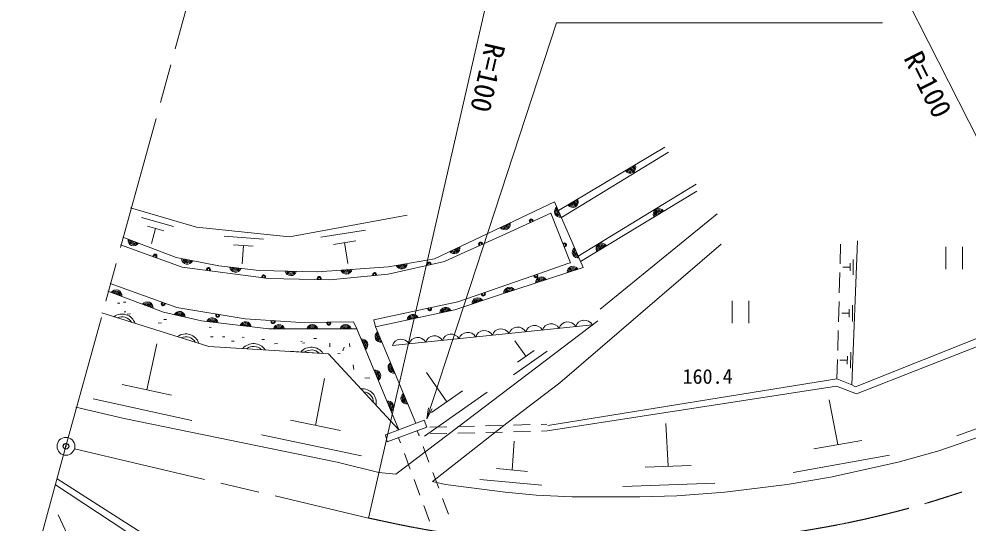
# Model space of a CAD drawing. Units: millimetres, scale not verified. Extents: x 40000 to 680000, y 20000 to 380000.
# Drawn here: x 83553 to 168762, y 273558 to 318792 of the extents above; entities that cross this region are included whole.
import ezdxf
from ezdxf.enums import TextEntityAlignment as Align

# ---------------------------------------------------------------- set-up
doc = ezdxf.new("R2010")
doc.units = ezdxf.units.MM
doc.header["$LTSCALE"] = 1000
doc.header["$PDMODE"] = 32
doc.header["$PDSIZE"] = 500
doc.linetypes.add('CHAIN', pattern=[18.5, 12, -1.5, 3.5, -1.5])
for name, color, linetype, lineweight in [('M-BGD', 7, 'Continuous', 13), ('M-BMK', 2, 'CHAIN', 13), ('M-BMK-SRVR', 3, 'Continuous', 13), ('M-STR-HTXT', 7, 'Continuous', 13), ('M-STR-STR1', 1, 'Continuous', 13)]:
    doc.layers.add(name, color=color, linetype=linetype, lineweight=lineweight)
doc.layers.add('M-OTRS', color=6, linetype='Continuous')
doc.styles.add('ＭＳ ゴシック', font='')
doc.styles.get('ＭＳ ゴシック').set_extended_font_data('MS Gothic')

# ---------------------------------------------------------------- blocks, each defined once
blk = doc.blocks.new('open_arrow')
at = {"color": 0, "linetype": 'Continuous', "lineweight": -2}
blk.add_lwpolyline([(7.5, 1.25), (0, 0), (7.5, -1.25)], dxfattribs=at)

msp = doc.modelspace()

# ---------------------------------------------------------------- linework, layer by layer
at = {"layer": 'M-BGD'}
for p, q in [((131981, 301608), (141554, 307298)), ((132256, 300977), (141873, 306855)), ((133767, 297515), (144353, 303968)), ((144423, 303347), (133974, 297040)), ((93574, 301833), (99495, 300113)), ((131641, 302387), (134208, 296503)), ((94542, 300982), (97430, 300164)), ((107846, 299240), (118393, 301178)), ((135747, 292749), (146246, 301301)), ((95101, 300200), (96545, 299791)), ((95823, 299995), (95447, 298646)), ((99495, 300113), (107846, 299240)), ((92877, 299209), (97661, 297379)), ((101986, 299302), (105518, 299029)), ((110664, 299208), (114660, 299843)), ((102815, 298527), (104581, 298391)), ((103698, 298459), (103577, 296810)), ((111790, 298567), (113788, 298885)), ((112789, 298726), (113093, 296862)), ((157270, 296826), (157317, 298572)), ((158829, 298891), (158326, 285974)), ((166764, 298340), (166764, 296340)), ((168264, 296340), (168264, 298340)), ((97661, 297379), (101484, 296649)), ((158173, 296865), (158169, 296176)), ((158451, 297208), (158443, 295829)), ((157201, 294227), (157249, 296027)), ((158171, 296520), (157528, 296512)), ((92409, 293283), (92595, 293290)), ((92939, 293388), (93156, 293365)), ((147590, 293484), (147590, 291484)), ((149090, 291484), (149090, 293484)), ((157131, 291628), (157179, 293428)), ((93003, 292516), (93160, 292516)), ((93277, 292303), (93570, 292319)), ((158099, 292385), (157420, 292377)), ((158101, 292749), (158097, 292022)), ((158394, 293110), (158385, 291656)), ((96062, 291511), (96357, 291505)), ((96546, 291826), (96799, 291826)), ((113576, 291601), (113891, 290976)), ((115417, 291803), (115549, 291165)), ((122962, 282166), (135516, 291701)), ((100630, 291140), (100809, 291117)), ((117655, 281922), (113891, 290976)), ((115549, 291165), (119183, 282509)), ((135035, 291336), (117077, 289475)), ((157061, 289029), (157109, 290828)), ((171426, 290873), (158654, 285780)), ((100749, 290262), (101001, 290258)), ((101832, 290258), (102049, 290258)), ((102644, 289872), (102886, 289874)), ((103584, 290225), (103785, 290216)), ((105361, 290039), (105600, 290039)), ((108844, 289844), (108987, 289873)), ((109003, 289692), (109212, 289720)), ((110019, 290131), (110269, 290124)), ((129051, 288520), (128060, 289923)), ((171338, 290082), (158757, 285157)), ((95040, 285507), (95917, 289645)), ((106486, 289647), (106775, 289658)), ((111346, 288745), (107775, 288967)), ((111471, 289703), (111477, 289361)), ((112737, 289337), (112638, 289017)), ((113229, 289677), (113271, 289371)), ((130979, 288975), (127968, 286861)), ((129803, 289049), (128298, 287992)), ((158230, 288886), (158200, 287447)), ((112167, 288757), (112376, 288753)), ((156992, 286483), (157039, 288229)), ((157927, 288173), (157256, 288175)), ((157935, 288533), (157920, 287813)), ((113568, 287755), (113603, 287338)), ((110177, 282323), (110974, 286526)), ((114601, 286576), (115050, 286562)), ((121980, 284448), (120132, 287064)), ((156992, 286483), (131037, 282324)), ((158326, 285974), (156992, 286483)), ((97253, 285021), (92826, 285992)), ((156968, 285836), (130967, 281824)), ((158757, 285157), (156968, 285836)), ((158654, 285780), (158326, 285974)), ((99078, 282764), (90224, 284707)), ((125577, 285297), (119961, 281353)), ((123384, 285434), (120576, 283462)), ((157080, 280594), (156292, 284607)), ((175981, 284391), (167751, 281377)), ((112421, 281857), (107934, 282790)), ((121954, 282196), (120455, 282158)), ((120695, 277280), (127365, 282505)), ((124453, 282260), (122954, 282222)), ((126953, 282323), (125453, 282285)), ((129452, 282386), (127952, 282348)), ((130951, 282424), (130452, 282411)), ((141844, 278651), (141636, 282502)), ((114291, 279596), (105317, 281461)), ((119470, 281533), (119432, 281532)), ((121969, 281597), (120470, 281559)), ((124469, 281660), (122969, 281622)), ((126968, 281723), (125468, 281685)), ((129467, 281786), (127968, 281748)), ((130967, 281824), (130467, 281812)), ((127819, 278310), (128010, 280903)), ((159237, 280978), (154923, 280210)), ((161702, 279636), (153073, 278100)), ((143909, 278725), (139779, 278576)), ((129207, 278183), (126432, 278436)), ((86841, 276998), (94365, 272012)), ((130493, 276946), (124943, 277453)), ((146033, 277148), (137774, 276850)), ((88345, 271562), (87063, 274305))]:
    msp.add_line(p, q, dxfattribs=at)
for points in [[(101484, 296649), (105120, 296207), (110353, 296114), (116738, 296550), (120852, 297274), (131641, 302387)], [(115417, 291803), (122964, 293413), (130384, 295990), (132840, 296850), (133070, 296910), (131320, 301363), (126932, 299356), (123533, 297847), (121763, 297017), (116714, 295880), (111464, 295391), (105968, 295493), (98218, 296521), (92682, 298526)], [(127365, 282505), (132106, 286145), (146584, 298591)], [(134208, 296503), (126792, 294057), (122671, 292693), (115549, 291165)], [(91738, 295050), (97717, 292891), (103870, 291892), (108864, 291564), (113576, 291601)], [(113891, 290976), (105984, 290983), (99926, 291692), (96515, 292484), (91521, 294367)], [(117655, 281922), (111346, 288745), (100604, 289414), (90989, 292413)], [(120695, 277280), (121862, 277001), (127196, 276324), (129990, 276070), (133207, 275901), (139303, 275901), (142605, 275985), (146923, 276324), (152511, 277001), (156406, 277679), (162502, 279033), (166142, 280049), (174270, 282843), (180874, 285722)], [(88672, 283944), (92990, 282928), (112125, 279033), (115850, 278102)], [(115850, 278102), (117374, 277933), (122962, 282166)], [(86979, 277509), (94938, 272429), (107299, 265487), (115681, 262354), (125654, 260217)]]:
    msp.add_lwpolyline(points, dxfattribs=at)
for centre, radius, start, end in [((138428, 305440), 500, 210.72253, 30.72253), ((138428, 305440), 400, 210.72253, 30.72253), ((138428, 305440), 300, 210.72253, 30.72253), ((138428, 305440), 200, 210.72253, 30.72253), ((138428, 305440), 100, 210.72253, 30.72253), ((138428, 305440), 100, 210.72253, 30.72253), ((133270, 302375), 500, 210.72253, 30.72253), ((133270, 302375), 400, 210.72253, 30.72253), ((133270, 302375), 300, 210.72253, 30.72253), ((132144, 301515), 512, 126.25013, 280.88936), ((132144, 301515), 410, 129.49543, 277.64407), ((132144, 301515), 308, 135.02988, 272.10962), ((133270, 302375), 200, 210.72253, 30.72253), ((133270, 302375), 100, 210.72253, 30.72253), ((133270, 302375), 100, 210.72253, 30.72253), ((140999, 301280), 500, 31.11146, 211.11146), ((140999, 301280), 400, 31.11146, 211.11146), ((129550, 300656), 177, 352.68948, 236.47106), ((129550, 300656), 141, 343.25161, 245.90893), ((132144, 301515), 205, 146.85314, 260.28636), ((140999, 301280), 300, 31.11146, 211.11146), ((140999, 301280), 200, 31.11146, 211.11146), ((140999, 301280), 100, 31.11146, 211.11146), ((140999, 301280), 100, 31.11146, 211.11146), ((127153, 300384), 512, 218.03746, 12.67669), ((127153, 300384), 410, 221.28276, 9.4314), ((127153, 300384), 308, 226.8172, 3.89695), ((127153, 300384), 205, 238.64047, 352.07369), ((129550, 300656), 106, 322.87715, 266.28339), ((129550, 300656), 100, 315.61974, 273.5408), ((129550, 300656), 100, 315.61974, 273.5408), ((129550, 300656), 100, 315.61974, 273.5408), ((93851, 298957), 512, 171.75127, 326.39051), ((93851, 298957), 410, 174.99657, 323.14521), ((93851, 298957), 308, 180.53102, 317.61076), ((93851, 298957), 205, 192.35428, 305.7875), ((122635, 298243), 512, 218.03746, 12.67669), ((122635, 298243), 410, 221.28276, 9.4314), ((122635, 298243), 308, 226.8172, 3.89695), ((124995, 298597), 177, 352.04798, 235.82956), ((124995, 298597), 141, 342.61011, 245.26743), ((124995, 298597), 106, 322.23566, 265.64189), ((124995, 298597), 100, 314.97824, 272.8993), ((124995, 298597), 100, 314.97824, 272.8993), ((124995, 298597), 100, 314.97824, 272.8993), ((132540, 298515), 177, 259.5615, 143.34309), ((132540, 298515), 141, 250.12364, 152.78095), ((132540, 298515), 106, 229.74918, 173.15541), ((132540, 298515), 100, 222.49177, 180.41283), ((132540, 298515), 100, 222.49177, 180.41283), ((132540, 298515), 100, 222.49177, 180.41283), ((133744, 297849), 512, 126.25013, 280.88936), ((135862, 298180), 500, 31.11146, 211.11146), ((135862, 298180), 400, 31.11146, 211.11146), ((135862, 298180), 300, 31.11146, 211.11146), ((135862, 298180), 200, 31.11146, 211.11146), ((135862, 298180), 100, 31.11146, 211.11146), ((135862, 298180), 100, 31.11146, 211.11146), ((95766, 297508), 177, 308.20299, 191.98457), ((95766, 297508), 141, 298.76512, 201.42244), ((95766, 297508), 106, 278.39066, 221.7969), ((95766, 297508), 100, 271.13325, 229.05431), ((95766, 297508), 100, 271.13325, 229.05431), ((95766, 297508), 100, 271.13325, 229.05431), ((122635, 298243), 205, 238.64047, 352.07369), ((133744, 297849), 410, 129.49543, 277.64407), ((133744, 297849), 308, 135.02988, 272.10962), ((133744, 297849), 205, 146.85314, 260.28636), ((98665, 297302), 512, 181.86633, 336.50556), ((98665, 297302), 410, 185.11163, 333.26027), ((98665, 297302), 308, 190.64607, 327.72582), ((98665, 297302), 205, 202.46934, 315.90256), ((117904, 296869), 512, 202.65042, 357.28965), ((117904, 296869), 410, 205.89571, 354.04435), ((117904, 296869), 308, 211.43016, 348.5099), ((117904, 296869), 205, 223.25342, 336.68664), ((120372, 296800), 177, 340.80187, 224.58346), ((120372, 296800), 141, 331.36401, 234.02132), ((120372, 296800), 106, 310.98955, 254.39578), ((120372, 296800), 100, 303.73214, 261.6532), ((120372, 296800), 100, 303.73214, 261.6532), ((120372, 296800), 100, 303.73214, 261.6532), ((133294, 296083), 512, 30.92871, 185.56795), ((100568, 296303), 177, 320.55421, 204.3358), ((100568, 296303), 141, 311.11635, 213.77366), ((100568, 296303), 106, 290.74189, 234.14812), ((100568, 296303), 100, 283.48447, 241.40553), ((100568, 296303), 100, 283.48447, 241.40553), ((100568, 296303), 100, 283.48447, 241.40553), ((102987, 296579), 512, 185.75466, 340.39389), ((102987, 296579), 410, 188.99995, 337.14859), ((102987, 296579), 308, 194.5344, 331.61414), ((102987, 296579), 205, 206.35766, 319.79088), ((105525, 295646), 177, 320.55421, 204.3358), ((105525, 295646), 141, 311.11635, 213.77366), ((105525, 295646), 106, 290.74189, 234.14812), ((105525, 295646), 100, 283.48447, 241.40553), ((105525, 295646), 100, 283.48447, 241.40553), ((105525, 295646), 100, 283.48447, 241.40553), ((107959, 296269), 512, 191.65958, 346.29881), ((107959, 296269), 410, 194.90487, 343.05351), ((107959, 296269), 308, 200.43932, 337.51906), ((107959, 296269), 205, 212.26258, 325.6958), ((110509, 295502), 177, 327.04259, 210.82418), ((112943, 296404), 512, 196.59196, 351.23119), ((112943, 296404), 410, 199.83725, 347.98589), ((112943, 296404), 308, 205.3717, 342.45144), ((112943, 296404), 205, 217.19496, 330.62818), ((115481, 295859), 177, 333.43787, 217.21945), ((115481, 295859), 141, 324, 226.65732), ((115481, 295859), 106, 303.62554, 247.03178), ((115481, 295859), 100, 296.36813, 254.28919), ((115481, 295859), 100, 296.36813, 254.28919), ((115481, 295859), 100, 296.36813, 254.28919), ((129969, 295748), 177, 167.26687, 51.04846), ((129969, 295748), 141, 157.82901, 60.48632), ((129969, 295748), 106, 137.45455, 80.86078), ((129969, 295748), 100, 130.19713, 88.1182), ((129969, 295748), 100, 130.19713, 88.1182), ((129969, 295748), 100, 130.19713, 88.1182), ((133294, 296083), 410, 34.17401, 182.32265), ((133294, 296083), 308, 39.70846, 176.7882), ((133294, 296083), 205, 51.53172, 164.96494), ((110509, 295502), 141, 317.60472, 220.26204), ((110509, 295502), 106, 297.23027, 240.6365), ((110509, 295502), 100, 289.97285, 247.89391), ((110509, 295502), 100, 289.97285, 247.89391), ((110509, 295502), 100, 289.97285, 247.89391), ((130445, 295143), 512, 30.92871, 185.56795), ((130445, 295143), 410, 34.17401, 182.32265), ((130445, 295143), 308, 39.70846, 176.7882), ((130445, 295143), 205, 51.53172, 164.96494), ((92272, 293963), 512, 352.02147, 146.66071), ((92272, 293963), 410, 355.26677, 143.41541), ((92272, 293963), 308, 0.80122, 137.88096), ((92272, 293963), 205, 12.62448, 126.0577), ((125246, 294107), 177, 167.26687, 51.04846), ((125246, 294107), 141, 157.82901, 60.48632), ((125246, 294107), 106, 137.45455, 80.86078), ((125246, 294107), 100, 130.19713, 88.1182), ((125246, 294107), 100, 130.19713, 88.1182), ((125246, 294107), 100, 130.19713, 88.1182), ((127596, 294204), 512, 30.92871, 185.56795), ((127596, 294204), 410, 34.17401, 182.32265), ((127596, 294204), 308, 39.70846, 176.7882), ((127596, 294204), 205, 51.53172, 164.96494), ((95079, 292905), 512, 352.02147, 146.66071), ((95079, 292905), 410, 355.26677, 143.41541), ((95079, 292905), 308, 0.80122, 137.88096), ((96503, 293230), 177, 128.25685, 12.03843), ((96503, 293230), 141, 118.81898, 21.4763), ((96503, 293230), 106, 98.44452, 41.85076), ((96503, 293230), 100, 91.18711, 49.10817), ((96503, 293230), 100, 91.18711, 49.10817), ((96503, 293230), 100, 91.18711, 49.10817), ((124747, 293262), 512, 31.00142, 185.64066), ((124747, 293262), 410, 34.24672, 182.39536), ((124747, 293262), 308, 39.78117, 176.86091), ((124747, 293262), 205, 51.60443, 165.03765), ((92797, 291063), 1250, 19.54366, 125.80386), ((95079, 292905), 205, 12.62448, 126.0577), ((97959, 292033), 512, 359.61883, 154.25807), ((97959, 292033), 410, 2.86413, 151.01277), ((97959, 292033), 308, 8.39858, 145.47832), ((101397, 292199), 177, 138.88629, 22.66787), ((101397, 292199), 141, 129.44842, 32.10574), ((101397, 292199), 106, 109.07396, 52.48019), ((101397, 292199), 100, 101.81655, 59.73761), ((101397, 292199), 100, 101.81655, 59.73761), ((101397, 292199), 100, 101.81655, 59.73761), ((118930, 291775), 512, 24.79013, 179.42936), ((120425, 292775), 177, 160.15247, 43.93405), ((120425, 292775), 141, 150.7146, 53.37192), ((120425, 292775), 106, 130.34014, 73.74638), ((120425, 292775), 100, 123.08273, 81.00379), ((120425, 292775), 100, 123.08273, 81.00379), ((120425, 292775), 100, 123.08273, 81.00379), ((121864, 292405), 512, 24.79013, 179.42936), ((121864, 292405), 410, 28.03543, 176.18407), ((121864, 292405), 308, 33.56988, 170.64962), ((121864, 292405), 205, 45.39314, 158.82636), ((92797, 291063), 1000, 31.26414, 114.08338), ((92797, 291063), 750, 72.67375, 72.67377), ((97959, 292033), 205, 20.22184, 133.65506), ((100913, 291464), 512, 6.0005, 160.63973), ((100913, 291464), 410, 9.24579, 157.39443), ((100913, 291464), 308, 14.78024, 151.85999), ((100913, 291464), 205, 26.6035, 140.03672), ((103892, 291115), 512, 6.0005, 160.63973), ((103892, 291115), 410, 9.24579, 157.39443), ((103892, 291115), 308, 14.78024, 151.85999), ((106368, 291635), 177, 144.35748, 28.13906), ((106368, 291635), 141, 134.91961, 37.57693), ((106368, 291635), 106, 114.54515, 57.95139), ((106368, 291635), 100, 107.28774, 65.2088), ((106368, 291635), 100, 107.28774, 65.2088), ((106368, 291635), 100, 107.28774, 65.2088), ((111370, 291490), 177, 148.55164, 32.33322), ((111370, 291490), 141, 139.11377, 41.77109), ((111370, 291490), 106, 118.73931, 62.14555), ((111370, 291490), 100, 111.4819, 69.40296), ((111370, 291490), 100, 111.4819, 69.40296), ((111370, 291490), 100, 111.4819, 69.40296), ((118930, 291775), 410, 28.03543, 176.18407), ((118930, 291775), 308, 33.56988, 170.64962), ((118930, 291775), 205, 45.39314, 158.82636), ((131326, 290634), 816, 28.69603, 163.13626), ((132823, 290789), 816, 28.69603, 163.13626), ((134319, 290944), 816, 28.69603, 163.13626), ((103892, 291115), 205, 26.6035, 140.03672), ((106891, 290870), 512, 12.63095, 167.27018), ((106891, 290870), 410, 15.87624, 164.02488), ((106891, 290870), 308, 21.41069, 158.49044), ((106891, 290870), 205, 33.23395, 146.66717), ((109891, 290867), 512, 12.63095, 167.27018), ((109891, 290867), 410, 15.87624, 164.02488), ((109891, 290867), 308, 21.41069, 158.49044), ((109891, 290867), 205, 33.23395, 146.66717), ((112891, 290864), 512, 12.63095, 167.27018), ((112891, 290864), 410, 15.87624, 164.02488), ((112891, 290864), 308, 21.41069, 158.49044), ((112891, 290864), 205, 33.23395, 146.66717), ((116040, 290286), 512, 125.45682, 280.09605), ((116040, 290286), 410, 128.70211, 276.85075), ((123844, 289859), 816, 28.69603, 163.13626), ((125340, 290014), 816, 28.69603, 163.13626), ((126837, 290169), 816, 28.69603, 163.13626), ((128333, 290324), 816, 28.69603, 163.13626), ((129830, 290479), 816, 28.69603, 163.13626), ((98524, 289277), 1250, 19.54366, 125.80386), ((98524, 289277), 1000, 31.26414, 114.08338), ((98524, 289277), 750, 72.67375, 72.67377), ((114365, 289543), 512, 305.25218, 99.89142), ((114365, 289543), 410, 308.49748, 96.64612), ((114365, 289543), 308, 314.03193, 91.11167), ((114365, 289543), 205, 325.85519, 79.28841), ((116040, 290286), 308, 134.23656, 271.3163), ((116040, 290286), 205, 146.05982, 259.49304), ((117857, 289238), 816, 28.69603, 163.13626), ((119354, 289393), 816, 28.69603, 163.13626), ((120851, 289548), 816, 28.69603, 163.13626), ((122347, 289703), 816, 28.69603, 163.13626), ((104605, 288413), 1250, 33.30867, 139.56887), ((104605, 288413), 1000, 45.02915, 127.84839), ((104605, 288413), 750, 86.43874, 86.43879), ((109803, 288090), 1250, 33.30867, 139.56887), ((109803, 288090), 1000, 45.02915, 127.84839), ((109803, 288090), 750, 86.43874, 86.43879), ((115516, 286773), 512, 305.25218, 99.89142), ((115516, 286773), 410, 308.49748, 96.64612), ((117201, 287520), 512, 125.45682, 280.09605), ((117201, 287520), 410, 128.70211, 276.85075), ((117201, 287520), 308, 134.23656, 271.3163), ((117201, 287520), 205, 146.05982, 259.49304), ((115516, 286773), 308, 314.03193, 91.11167), ((115516, 286773), 205, 325.85519, 79.28841), ((114389, 284350), 1250, 349.62511, 95.88532), ((114389, 284350), 1000, 1.34559, 84.16484), ((114389, 284350), 750, 42.7552, 42.75523), ((118363, 284754), 512, 125.45682, 280.09605), ((118363, 284754), 410, 128.70211, 276.85075), ((118363, 284754), 308, 134.23656, 271.3163), ((118363, 284754), 205, 146.05982, 259.49304), ((116668, 284003), 512, 305.25218, 99.89142), ((116668, 284003), 410, 308.49748, 96.64612), ((116668, 284003), 308, 314.03193, 91.11167), ((116668, 284003), 205, 325.85519, 79.28841)]:
    msp.add_arc(centre, radius, start, end, dxfattribs=at)
at = {"layer": 'M-BMK'}
for p, q in [((87769, 280444), (105088, 343397)), ((74779, 233224), (87769, 280444)), ((88540, 280228), (114938, 274007))]:
    msp.add_line(p, q, dxfattribs=at)
msp.add_open_spline([(114938, 274007), (118268, 273286), (119199, 273096), (121956, 272654), (125117, 272148), (126901, 271916), (130093, 271682), (133251, 271451), (135030, 271407), (138197, 271436), (141287, 271464), (143020, 271556), (146098, 271829), (149094, 272095), (150769, 272315), (153736, 272811), (156745, 273314), (158430, 273627), (161393, 274356), (163936, 274982), (165343, 275411), (167833, 276221), (170431, 277065), (171870, 277594), (174405, 278612), (177680, 279927), (178762, 280492), (182613, 282390)], degree=3, knots=[0, 0, 0, 0, 1, 1, 1, 2, 2, 2, 3, 3, 3, 4, 4, 4, 5, 5, 5, 6, 6, 6, 7, 7, 7, 8, 8, 8, 9, 9, 9, 9], dxfattribs=at)
at = {"layer": 'M-BMK-SRVR'}
for p, q in [((114938, 274007), (125567, 320432)), ((182613, 282390), (163359, 320375))]:
    msp.add_line(p, q, dxfattribs=at)
msp.add_circle((87769, 280444), 800, dxfattribs=at)
at = {"layer": 'M-OTRS'}
msp.add_point((87769, 280444), dxfattribs=at)
at = {"layer": 'M-STR-HTXT'}
msp.add_lwpolyline([(120180, 282899), (131820, 318449), (161094, 318449)], dxfattribs=at)
at = {"layer": 'M-STR-STR1'}
for p, q in [((116471, 281467), (119923, 282793)), ((120174, 282154), (116624, 280845)), ((119923, 282793), (120174, 282154)), ((116624, 280845), (116471, 281467)), ((117631, 281211), (117806, 280742)), ((119318, 281839), (119493, 281370)), ((119841, 280433), (120365, 279027)), ((118154, 279805), (118678, 278399)), ((120714, 278090), (121237, 276684)), ((119027, 277462), (119550, 276056)), ((121586, 275747), (122109, 274341)), ((119899, 275119), (120422, 273713))]:
    msp.add_line(p, q, dxfattribs=at)

# ---------------------------------------------------------------- block references
at = {"layer": 'M-STR-HTXT', "xscale": 133, "yscale": 133, "rotation": 71.9}
msp.add_blockref('open_arrow', (120180, 282899), dxfattribs=at)

# ---------------------------------------------------------------- texts
at = {"layer": 'M-BGD', "style": 'ＭＳ ゴシック'}
msp.add_text('160.4', height=1320, dxfattribs=at).set_placement((145378, 286714), align=Align.MIDDLE_CENTER)
at = {"layer": 'M-BMK-SRVR', "style": 'ＭＳ ゴシック'}
for rotation, p in [(257.113, (126342, 316560)), (296.873, (163754, 315701))]:
    msp.add_text('R=100', height=1833, rotation=rotation, dxfattribs=at).set_placement(p, align=Align.MIDDLE_LEFT)

doc.saveas('drawing.dxf')
